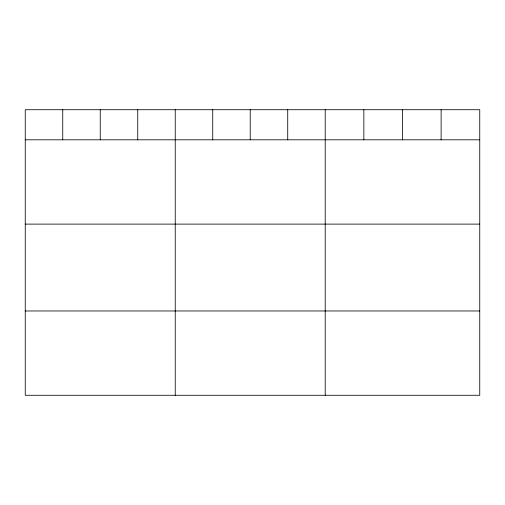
<?xml version="1.0" encoding="UTF-8"?>
<svg xmlns="http://www.w3.org/2000/svg" width="505" height="505" viewBox="0 0 505 505"><rect width="100%" height="100%" fill="white"/><g stroke="black" fill="none" stroke-linecap="round" stroke-linejoin="round"><path stroke-width="0.76" d="M479.75 139.809L479.75 395.276L25.25 395.276L25.25 109.724L479.75 109.724L479.75 139.809L25.25 139.809M25.25 224.113L479.75 224.113M25.25 310.973L479.75 310.973M441.117 109.724L441.117 139.809M402.485 109.724L402.485 139.809M363.852 109.724L363.852 139.809M325.22 109.724L325.22 395.276M287.724 109.724L287.724 139.809M250.227 109.724L250.227 139.809M212.731 109.724L212.731 139.809M175.235 109.724L175.235 395.276M137.739 109.724L137.739 139.809M100.243 109.724L100.243 139.809M62.746 109.724L62.746 139.809"/></g></svg>
